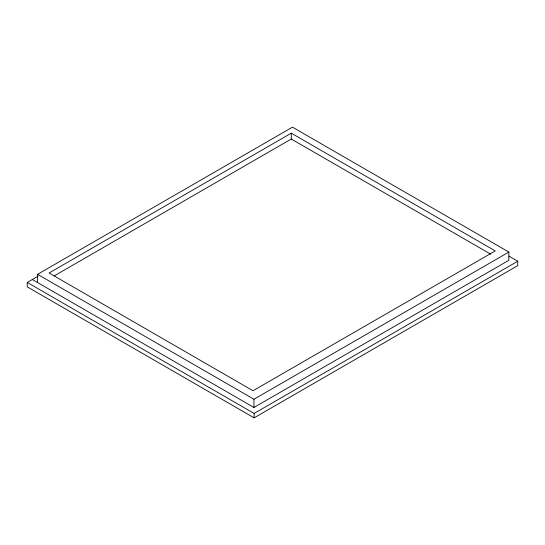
<?xml version="1.0" encoding="UTF-8"?>
<svg xmlns="http://www.w3.org/2000/svg" width="545" height="545" viewBox="0 0 545 545"><rect width="100%" height="100%" fill="white"/><g stroke="black" fill="none" stroke-linecap="round" stroke-linejoin="round"><path stroke-width="0.82" d="M37.571 282.542L37.571 274.319L292.474 127.155L508.846 252.076L508.846 260.306L253.95 407.469L32.325 279.517M508.907 256.13L517.75 261.232L517.75 265.647L254.127 417.845L27.25 286.861L27.25 282.446L38.225 276.111M291.282 133.164L49.084 272.997L253.03 390.751L495.235 250.918L291.282 133.164L291.282 139.03L54.234 275.886M37.571 274.319L253.95 399.247L508.846 252.076M27.25 282.446L254.127 413.437L517.75 261.232M291.282 139.03L490.82 254.229M254.127 413.437L254.127 417.845M253.95 399.247L253.95 407.469"/></g></svg>
